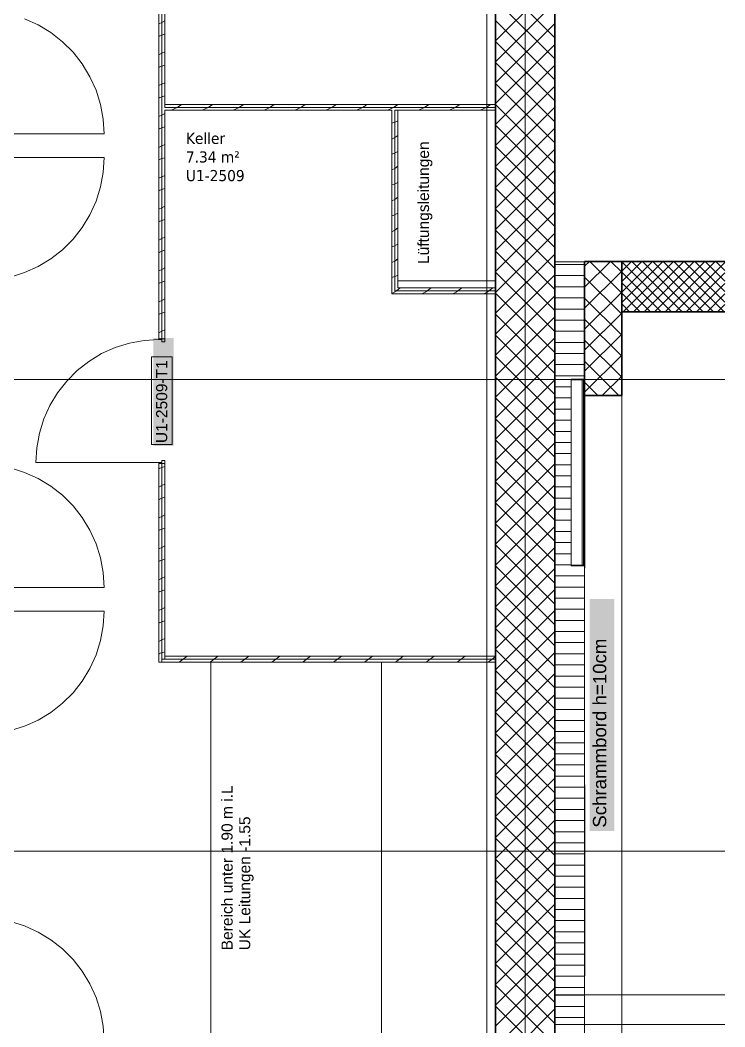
# Model space of a CAD drawing. Extents: x -882 to 613, y -179 to 707.
# Drawn here: x 296.8 to 391.8, y 16 to 151.8 of the extents above; entities that cross this region are included whole.
import ezdxf
from ezdxf.lldxf.tags import DXFTag

# ---------------------------------------------------------------- set-up
doc = ezdxf.new("R2010")
doc.units = 0
doc.layers.get('0').update_dxf_attribs({"lineweight": 13})
for name, color, linetype, lineweight in [('A-AREA-____-IDEN', 7, 'Continuous', 5), ('A-DETL-____-THIN', 7, 'Continuous', 9), ('A-DOOR-____-IDEN', 7, 'Continuous', 5), ('A-DOOR-FRAM-MCUT', 7, 'Continuous', 9), ('A-DOOR-OPNG-OTLN', 7, 'Continuous', 9), ('A-FLOR-____-MCUT', 7, 'Continuous', 35), ('A-FLOR-____-OTLN', 7, 'Continuous', 9), ('A-FLOR-____-OVHD', 7, 'Strichpunkt - Fein', 9), ('A-WALL-____-MCUT', 7, 'Continuous', 35), ('A-WALL-____-PATT', 7, 'Continuous', 35), ('A-WALL-FNSH-MCUT', 7, 'Continuous', 35), ('E-LITE-EQPM-OTLN', 7, 'Continuous', 9), ('S-COLS-____-MCUT', 7, 'Continuous', 35), ('S-COLS-____-OTLN', 7, 'Continuous', 9), ('S-GRID-____-OTLN', 7, 'Continuous', 5), ('Text', 7, 'Continuous', 5)]:
    doc.layers.add(name, color=color, linetype=linetype, lineweight=lineweight)
doc.layers.add('A-DETL-____-OTLN', color=5, linetype='Continuous', lineweight=9, true_color=0x0000ff)
doc.styles.get("Standard").update_dxf_attribs({"font": 'arial.ttf'})
tags = doc.linetypes.add('_Rasterlinie_', pattern=[0.375, 0.2, -0.05, 0.075, -0.05]).pattern_tags.tags
tags[10:11] = [DXFTag(74, 4), DXFTag(75, 0), DXFTag(340, '0'), DXFTag(46, 1.0), DXFTag(50, 0.0), DXFTag(44, 0.0), DXFTag(45, 0.0)]
tags[8:9] = [DXFTag(74, 4), DXFTag(75, 0), DXFTag(340, '0'), DXFTag(46, 1.0), DXFTag(50, 0.0), DXFTag(44, 0.0), DXFTag(45, 0.0)]
tags[6:7] = [DXFTag(74, 4), DXFTag(75, 0), DXFTag(340, '0'), DXFTag(46, 1.0), DXFTag(50, 0.0), DXFTag(44, 0.0), DXFTag(45, 0.0)]
tags[4:5] = [DXFTag(74, 4), DXFTag(75, 0), DXFTag(340, '0'), DXFTag(46, 1.0), DXFTag(50, 0.0), DXFTag(44, 0.0), DXFTag(45, 0.0)]
tags = doc.linetypes.add('Gestrichelt', pattern=[0.1, 0.05, -0.05]).pattern_tags.tags
tags[6:7] = [DXFTag(74, 4), DXFTag(75, 0), DXFTag(340, '0'), DXFTag(46, 1.0), DXFTag(50, 0.0), DXFTag(44, 0.0), DXFTag(45, 0.0)]
tags[4:5] = [DXFTag(74, 4), DXFTag(75, 0), DXFTag(340, '0'), DXFTag(46, 1.0), DXFTag(50, 0.0), DXFTag(44, 0.0), DXFTag(45, 0.0)]
tags = doc.linetypes.add('Strichpunkt - Fein', pattern=[0.2, 0.1, -0.05, 0, -0.05]).pattern_tags.tags
tags[10:11] = [DXFTag(74, 4), DXFTag(75, 0), DXFTag(340, '0'), DXFTag(46, 1.0), DXFTag(50, 0.0), DXFTag(44, 0.0), DXFTag(45, 0.0)]
tags[8:9] = [DXFTag(74, 4), DXFTag(75, 0), DXFTag(340, '0'), DXFTag(46, 1.0), DXFTag(50, 0.0), DXFTag(44, 0.0), DXFTag(45, 0.0)]
tags[6:7] = [DXFTag(74, 4), DXFTag(75, 0), DXFTag(340, '0'), DXFTag(46, 1.0), DXFTag(50, 0.0), DXFTag(44, 0.0), DXFTag(45, 0.0)]
tags[4:5] = [DXFTag(74, 4), DXFTag(75, 0), DXFTag(340, '0'), DXFTag(46, 1.0), DXFTag(50, 0.0), DXFTag(44, 0.0), DXFTag(45, 0.0)]

# ---------------------------------------------------------------- blocks, each defined once
blk = doc.blocks.new('Referenz-A0UJ2IESXE', base_point=(-902.38, -164.15))
at = {"layer": 'A-DETL-____-OTLN', "color": 0, "linetype": 'Gestrichelt', "ltscale": 0.13}
for p, q in [((359.69, 139.6), (359.69, 116.6)), ((347.69, 116.6), (360.89, 116.6)), ((322.49, 65.18), (322.49, 12.86)), ((345.49, 12.86), (345.49, 65.18))]:
    blk.add_line(p, q, dxfattribs=at)
at = {"layer": 'A-DETL-____-THIN', "color": 0, "linetype": 'Continuous', "ltscale": 0.13}
blk.add_line((377.89, 119.21), (377.89, 112.43), dxfattribs=at)
at = {"layer": 'A-DOOR-____-IDEN', "color": 0, "linetype": 'Continuous', "ltscale": 0.13}
for p, q in [((314.5, 94.51), (314.5, 106.35)), ((314.5, 106.35), (317.28, 106.35)), ((317.28, 106.35), (317.28, 94.51)), ((317.28, 94.51), (314.5, 94.51))]:
    blk.add_line(p, q, dxfattribs=at)
at = {"layer": 'A-DOOR-____-IDEN', "color": 7, "linetype": 'Continuous', "ltscale": 0.13, "true_color": 0xffffff}
for points in [[(314.74, 94.33), (317.5, 94.33), (314.74, 108.87)], [(317.5, 94.33), (314.74, 108.87), (317.5, 108.87)]]:
    blk.add_solid(points, dxfattribs=at)
at = {"layer": 'A-DOOR-FRAM-MCUT', "color": 0, "linetype": 'Continuous', "ltscale": 0.13}
for p, q in [((315.49, 108.78), (316.29, 108.78)), ((315.49, 108.68), (315.49, 108.78)), ((315.89, 108.68), (315.49, 108.68)), ((315.89, 108.38), (315.89, 108.68)), ((316.29, 108.78), (316.29, 108.38)), ((316.29, 108.38), (315.89, 108.38)), ((315.89, 92.38), (316.29, 92.38)), ((315.89, 92.08), (315.89, 92.38)), ((316.29, 92.38), (316.29, 91.98)), ((315.49, 92.08), (315.89, 92.08)), ((315.49, 91.98), (315.49, 92.08)), ((316.29, 91.98), (315.49, 91.98))]:
    blk.add_line(p, q, dxfattribs=at)
at = {"layer": 'A-DOOR-OPNG-OTLN', "color": 0, "linetype": 'Continuous', "ltscale": 0.13}
for p, q in [((299.2, 151.13), (297.37, 151.95)), ((300.92, 150.09), (299.2, 151.13)), ((302.5, 148.85), (300.92, 150.09)), ((303.91, 147.44), (302.5, 148.85)), ((305.15, 145.86), (303.91, 147.44)), ((306.19, 144.14), (305.15, 145.86)), ((307.01, 142.31), (306.19, 144.14)), ((307.61, 140.4), (307.01, 142.31)), ((307.97, 138.43), (307.61, 140.4)), ((308.09, 136.43), (307.97, 138.43)), ((291.49, 136.43), (308.09, 136.43)), ((291.49, 133.23), (308.09, 133.23)), ((307.97, 131.23), (308.09, 133.23)), ((307.61, 129.26), (307.97, 131.23)), ((307.01, 127.34), (307.61, 129.26)), ((306.19, 125.51), (307.01, 127.34)), ((305.15, 123.8), (306.19, 125.51)), ((303.91, 122.22), (305.15, 123.8)), ((302.5, 120.8), (303.91, 122.22)), ((299.2, 118.53), (300.92, 119.57)), ((300.92, 119.57), (302.5, 120.8)), ((297.37, 117.71), (299.2, 118.53)), ((295.46, 117.11), (297.37, 117.71)), ((315.49, 108.68), (313.49, 108.56)), ((309.6, 107.6), (307.77, 106.78)), ((311.52, 108.2), (309.6, 107.6)), ((313.49, 108.56), (311.52, 108.2)), ((307.77, 106.78), (306.06, 105.74)), ((306.06, 105.74), (304.48, 104.51)), ((304.48, 104.51), (303.06, 103.09)), ((303.06, 103.09), (301.83, 101.51)), ((301.83, 101.51), (300.79, 99.8)), ((300.79, 99.8), (299.97, 97.97)), ((299.97, 97.97), (299.37, 96.05)), ((299.37, 96.05), (299.01, 94.08)), ((299.01, 94.08), (298.89, 92.08)), ((297.37, 90.77), (295.46, 91.36)), ((315.49, 92.08), (298.89, 92.08)), ((299.2, 89.95), (297.37, 90.77)), ((300.92, 88.91), (299.2, 89.95)), ((302.5, 87.67), (300.92, 88.91)), ((303.91, 86.25), (302.5, 87.67)), ((305.15, 84.68), (303.91, 86.25)), ((306.19, 82.96), (305.15, 84.68)), ((307.01, 81.13), (306.19, 82.96)), ((307.61, 79.22), (307.01, 81.13)), ((307.97, 77.25), (307.61, 79.22)), ((308.09, 75.25), (307.97, 77.25)), ((291.49, 75.25), (308.09, 75.25)), ((291.49, 72.05), (308.09, 72.05)), ((307.97, 70.05), (308.09, 72.05)), ((307.61, 68.07), (307.97, 70.05)), ((307.01, 66.16), (307.61, 68.07)), ((306.19, 64.33), (307.01, 66.16)), ((305.15, 62.62), (306.19, 64.33)), ((303.91, 61.04), (305.15, 62.62)), ((302.5, 59.62), (303.91, 61.04)), ((300.92, 58.39), (302.5, 59.62)), ((297.37, 56.53), (299.2, 57.35)), ((299.2, 57.35), (300.92, 58.39)), ((295.46, 55.93), (297.37, 56.53)), ((297.37, 29.59), (295.46, 30.18)), ((299.2, 28.76), (297.37, 29.59)), ((300.92, 27.73), (299.2, 28.76)), ((302.5, 26.49), (300.92, 27.73)), ((303.91, 25.07), (302.5, 26.49)), ((305.15, 23.49), (303.91, 25.07)), ((306.19, 21.78), (305.15, 23.49)), ((307.01, 19.95), (306.19, 21.78)), ((307.61, 18.04), (307.01, 19.95)), ((307.97, 16.07), (307.61, 18.04)), ((308.09, 14.06), (307.97, 16.07))]:
    blk.add_line(p, q, dxfattribs=at)
at = {"layer": 'A-FLOR-____-MCUT', "color": 0, "linetype": 'Continuous', "ltscale": 0.35}
for p, q in [((391.8, 119.21), (377.89, 119.21)), ((377.89, 112.43), (391.8, 112.43))]:
    blk.add_line(p, q, dxfattribs=at)
at = {"layer": 'A-FLOR-____-OTLN', "color": 0, "linetype": 'Continuous', "ltscale": 0.13}
for p, q in [((377.89, 117.9), (379.19, 119.21)), ((377.89, 116.49), (380.61, 119.21)), ((377.89, 115.07), (382.02, 119.21)), ((377.89, 113.66), (383.44, 119.21)), ((384.61, 112.43), (377.89, 119.16)), ((378.08, 112.43), (384.85, 119.21)), ((386.03, 112.43), (379.26, 119.21)), ((379.49, 112.43), (386.27, 119.21)), ((387.44, 112.43), (380.67, 119.21)), ((380.91, 112.43), (387.68, 119.21)), ((388.86, 112.43), (382.08, 119.21)), ((382.32, 112.43), (389.09, 119.21)), ((390.27, 112.43), (383.5, 119.21)), ((383.73, 112.43), (390.51, 119.21)), ((391.69, 112.43), (384.91, 119.21)), ((385.15, 112.43), (391.8, 119.08)), ((391.8, 113.74), (386.33, 119.21)), ((391.8, 115.15), (387.74, 119.21)), ((391.8, 116.57), (389.15, 119.21)), ((391.8, 117.98), (390.57, 119.21)), ((383.2, 112.43), (377.89, 117.75)), ((386.56, 112.43), (391.8, 117.67)), ((381.79, 112.43), (377.89, 116.33)), ((387.98, 112.43), (391.8, 116.25)), ((380.37, 112.43), (377.89, 114.92)), ((389.39, 112.43), (391.8, 114.84)), ((378.96, 112.43), (377.89, 113.5)), ((390.81, 112.43), (391.8, 113.43))]:
    blk.add_line(p, q, dxfattribs=at)
at = {"layer": 'A-FLOR-____-OVHD', "color": 0, "linetype": 'Strichpunkt - Fein', "ltscale": 0.13}
for p, q in [((359.69, 199.69), (359.69, -77.61)), ((391.8, 20.29), (368.89, 20.29)), ((368.89, 16.29), (391.8, 16.29))]:
    blk.add_line(p, q, dxfattribs=at)
at = {"layer": 'A-WALL-____-MCUT', "color": 0, "linetype": 'Continuous', "ltscale": 0.35}
for p, q in [((360.89, 200), (360.89, 140)), ((368.89, -78.81), (368.89, 199.95)), ((360.89, 140), (360.89, 65.58)), ((360.89, 65.58), (360.89, -78.81))]:
    blk.add_line(p, q, dxfattribs=at)
at = {"layer": 'A-WALL-____-MCUT', "color": 0, "linetype": 'Continuous', "lineweight": 9, "ltscale": 0.13}
for p, q in [((315.89, 108.78), (315.89, 154.4)), ((316.29, 140.4), (316.29, 140)), ((360.89, 140), (316.29, 140)), ((347.69, 139.6), (347.29, 139.6)), ((347.29, 139.6), (347.29, 115.24)), ((372.89, 119.15), (368.89, 119.15)), ((372.89, -78.81), (372.89, 119.15)), ((360.89, 115.24), (347.29, 115.24)), ((315.89, 65.18), (315.89, 91.98)), ((360.89, 65.58), (315.89, 65.58)), ((316.29, 65.98), (316.29, 65.58))]:
    blk.add_line(p, q, dxfattribs=at)
at = {"layer": 'A-WALL-____-PATT', "color": 0, "linetype": 'Continuous', "lineweight": 9, "ltscale": 0.13}
for p, q in [((368.89, 149.37), (360.89, 157.37)), ((360.89, 148.98), (368.89, 156.98)), ((368.89, 146.55), (360.89, 154.55)), ((360.89, 146.16), (368.89, 154.16)), ((315.89, 151.46), (315.49, 151.26)), ((316.29, 151.66), (315.89, 151.46)), ((368.89, 143.72), (360.89, 151.72)), ((360.89, 143.33), (368.89, 151.33)), ((315.6, 149.64), (315.49, 149.56)), ((315.89, 149.74), (315.64, 149.66)), ((316.29, 149.87), (315.89, 149.74)), ((368.89, 140.89), (360.89, 148.89)), ((360.89, 140.5), (368.89, 148.5)), ((315.89, 147.29), (315.49, 147.09)), ((316.29, 147.49), (315.89, 147.29)), ((315.6, 145.48), (315.49, 145.39)), ((315.89, 145.57), (315.64, 145.49)), ((316.29, 145.71), (315.89, 145.57)), ((368.89, 138.06), (360.89, 146.06)), ((360.89, 137.67), (368.89, 145.67)), ((315.89, 143.13), (315.49, 142.93)), ((316.29, 143.33), (315.89, 143.13)), ((368.89, 135.23), (360.89, 143.23)), ((360.89, 134.84), (368.89, 142.84)), ((315.6, 141.31), (315.49, 141.23)), ((315.89, 141.41), (315.64, 141.33)), ((316.29, 141.54), (315.89, 141.41)), ((317.96, 140), (317.16, 139.6)), ((318.18, 140.11), (317.96, 140)), ((318.55, 140.4), (318.1, 140.07)), ((322.13, 140), (321.33, 139.6)), ((322.34, 140.11), (322.13, 140)), ((322.72, 140.4), (322.27, 140.07)), ((326.29, 140), (325.49, 139.6)), ((326.51, 140.11), (326.29, 140)), ((326.88, 140.4), (326.43, 140.07)), ((330.46, 140), (329.66, 139.6)), ((330.67, 140.11), (330.46, 140)), ((331.05, 140.4), (330.6, 140.07)), ((334.62, 140), (333.82, 139.6)), ((334.84, 140.11), (334.62, 140)), ((335.21, 140.4), (334.76, 140.07)), ((338.79, 140), (337.99, 139.6)), ((339, 140.11), (338.79, 140)), ((339.38, 140.4), (338.93, 140.07)), ((342.95, 140), (342.15, 139.6)), ((343.17, 140.11), (342.95, 140)), ((343.54, 140.4), (343.1, 140.07)), ((347.12, 140), (346.32, 139.6)), ((347.33, 140.11), (347.12, 140)), ((347.71, 140.4), (347.26, 140.07)), ((351.28, 140), (350.48, 139.6)), ((351.5, 140.11), (351.28, 140)), ((351.87, 140.4), (351.43, 140.07)), ((355.45, 140), (354.65, 139.6)), ((355.66, 140.11), (355.45, 140)), ((356.04, 140.4), (355.59, 140.07)), ((359.61, 140), (358.81, 139.6)), ((359.83, 140.11), (359.61, 140)), ((360.2, 140.4), (359.76, 140.07)), ((368.89, 132.4), (360.89, 140.4)), ((360.89, 132.01), (368.89, 140.01)), ((315.89, 138.96), (315.49, 138.76)), ((316.29, 139.16), (315.89, 138.96)), ((315.6, 137.15), (315.49, 137.06)), ((315.89, 137.24), (315.64, 137.16)), ((316.29, 137.38), (315.89, 137.24)), ((347.29, 137.99), (346.89, 137.86)), ((347.29, 138), (347.29, 137.99)), ((347.69, 138.2), (347.33, 138.02)), ((368.89, 129.58), (360.89, 137.58)), ((360.89, 129.19), (368.89, 137.19)), ((347.29, 135.92), (346.89, 135.72)), ((347.29, 135.92), (347.26, 135.9)), ((347.69, 136.22), (347.29, 135.92)), ((347.33, 135.94), (347.29, 135.92)), ((315.89, 134.8), (315.49, 134.6)), ((316.29, 135), (315.89, 134.8)), ((368.89, 126.75), (360.89, 134.75)), ((315.89, 133.08), (315.64, 133)), ((316.29, 133.21), (315.89, 133.08)), ((347.29, 133.83), (346.89, 133.7)), ((347.3, 133.83), (347.29, 133.83)), ((347.69, 134.04), (347.33, 133.86)), ((360.89, 126.36), (368.89, 134.36)), ((315.61, 132.98), (315.49, 132.9)), ((347.29, 131.76), (346.89, 131.56)), ((347.29, 131.76), (347.26, 131.74)), ((347.69, 132.06), (347.29, 131.76)), ((347.33, 131.78), (347.29, 131.76)), ((368.89, 123.92), (360.89, 131.92)), ((315.89, 130.63), (315.49, 130.43)), ((316.29, 130.83), (315.89, 130.63)), ((360.89, 123.53), (368.89, 131.53)), ((316.29, 129.05), (315.89, 128.92)), ((347.29, 129.66), (346.89, 129.53)), ((347.3, 129.67), (347.29, 129.66)), ((347.69, 129.87), (347.33, 129.69)), ((368.89, 121.09), (360.89, 129.09)), ((315.61, 128.82), (315.49, 128.73)), ((315.89, 128.92), (315.64, 128.83)), ((347.69, 127.89), (347.29, 127.59)), ((360.89, 120.7), (368.89, 128.7)), ((315.89, 126.47), (315.49, 126.27)), ((316.29, 126.67), (315.89, 126.47)), ((347.29, 127.59), (346.89, 127.39)), ((347.29, 127.59), (347.26, 127.57)), ((347.33, 127.61), (347.29, 127.59)), ((347.29, 125.5), (346.89, 125.37)), ((347.3, 125.5), (347.29, 125.5)), ((347.69, 125.71), (347.33, 125.53)), ((368.89, 118.26), (360.89, 126.26)), ((360.89, 117.87), (368.89, 125.87)), ((315.61, 124.66), (315.49, 124.57)), ((315.89, 124.75), (315.64, 124.67)), ((316.29, 124.88), (315.89, 124.75)), ((347.69, 123.73), (347.29, 123.43)), ((315.89, 122.3), (315.49, 122.1)), ((316.29, 122.5), (315.89, 122.3)), ((347.29, 123.43), (346.89, 123.23)), ((347.29, 123.43), (347.26, 123.41)), ((347.33, 123.45), (347.29, 123.43)), ((368.89, 115.43), (360.89, 123.43)), ((360.89, 115.04), (368.89, 123.04)), ((347.29, 121.34), (346.89, 121.2)), ((347.3, 121.34), (347.29, 121.34)), ((347.69, 121.54), (347.33, 121.36)), ((315.61, 120.49), (315.49, 120.4)), ((315.89, 120.59), (315.64, 120.5)), ((316.29, 120.72), (315.89, 120.59)), ((347.69, 119.56), (347.29, 119.26)), ((368.89, 112.6), (360.89, 120.6)), ((360.89, 112.22), (368.89, 120.22)), ((316.29, 118.34), (315.89, 118.14)), ((347.29, 119.26), (346.89, 119.06)), ((347.29, 119.26), (347.26, 119.24)), ((347.33, 119.28), (347.29, 119.26)), ((368.89, 118.8), (372.89, 118.8)), ((315.89, 118.14), (315.49, 117.94)), ((347.29, 117.17), (346.89, 117.04)), ((347.3, 117.17), (347.29, 117.17)), ((347.69, 117.38), (347.33, 117.2)), ((368.89, 109.78), (360.89, 117.78)), ((360.89, 109.39), (368.89, 117.39)), ((368.89, 117.3), (372.89, 117.3)), ((315.61, 116.33), (315.49, 116.24)), ((315.89, 116.42), (315.64, 116.34)), ((316.29, 116.55), (315.89, 116.42)), ((348.01, 115.64), (347.69, 115.4)), ((352.18, 115.64), (351.65, 115.24)), ((356.34, 115.64), (355.81, 115.24)), ((360.51, 115.64), (359.98, 115.24)), ((368.89, 115.8), (372.89, 115.8)), ((316.29, 114.17), (315.89, 113.97)), ((347.29, 115.1), (346.89, 114.9)), ((347.29, 115.1), (347.26, 115.08)), ((347.48, 115.24), (347.29, 115.1)), ((347.33, 115.12), (347.29, 115.1)), ((347.69, 115.4), (347.48, 115.24)), ((351.49, 115.12), (350.95, 114.84)), ((351.65, 115.24), (351.43, 115.08)), ((355.66, 115.12), (355.11, 114.84)), ((355.81, 115.24), (355.59, 115.08)), ((359.82, 115.12), (359.28, 114.84)), ((359.98, 115.24), (359.76, 115.08)), ((368.89, 106.95), (360.89, 114.95)), ((360.89, 106.56), (368.89, 114.56)), ((368.89, 114.3), (372.89, 114.3)), ((315.89, 113.97), (315.49, 113.77)), ((368.89, 112.8), (372.89, 112.8)), ((315.61, 112.16), (315.49, 112.07)), ((315.89, 112.26), (315.64, 112.17)), ((316.29, 112.39), (315.89, 112.26)), ((368.89, 104.12), (360.89, 112.12)), ((360.89, 103.73), (368.89, 111.73)), ((316.29, 110.01), (315.89, 109.81)), ((368.89, 111.3), (372.89, 111.3)), ((315.89, 109.81), (315.49, 109.61)), ((368.89, 101.29), (360.89, 109.29)), ((360.89, 100.9), (368.89, 108.9)), ((368.89, 109.8), (372.89, 109.8)), ((368.89, 108.3), (372.89, 108.3)), ((368.89, 98.46), (360.89, 106.46)), ((360.89, 98.07), (368.89, 106.07)), ((368.89, 106.8), (372.89, 106.8)), ((368.89, 105.3), (372.89, 105.3)), ((368.89, 95.63), (360.89, 103.63)), ((360.89, 95.24), (368.89, 103.24)), ((368.89, 103.8), (372.89, 103.8)), ((368.89, 102.3), (371.09, 102.3)), ((368.89, 92.81), (360.89, 100.81)), ((368.89, 100.8), (371.09, 100.8)), ((360.89, 92.42), (368.89, 100.42)), ((368.89, 99.3), (371.09, 99.3)), ((368.89, 89.98), (360.89, 97.98)), ((368.89, 97.8), (371.09, 97.8)), ((360.89, 89.59), (368.89, 97.59)), ((368.89, 87.15), (360.89, 95.15)), ((368.89, 96.3), (371.09, 96.3)), ((360.89, 86.76), (368.89, 94.76)), ((368.89, 94.8), (371.09, 94.8)), ((368.89, 93.3), (371.09, 93.3)), ((315.61, 91.34), (315.49, 91.25)), ((315.89, 91.43), (315.64, 91.35)), ((316.29, 91.57), (315.89, 91.43)), ((368.89, 84.32), (360.89, 92.32)), ((360.89, 83.93), (368.89, 91.93)), ((368.89, 91.8), (371.09, 91.8)), ((368.89, 90.3), (371.09, 90.3)), ((315.89, 88.98), (315.49, 88.78)), ((316.29, 89.18), (315.89, 88.98)), ((368.89, 81.49), (360.89, 89.49)), ((360.89, 81.1), (368.89, 89.1)), ((368.89, 88.8), (371.09, 88.8)), ((315.61, 87.17), (315.49, 87.08)), ((315.89, 87.27), (315.64, 87.19)), ((316.29, 87.4), (315.89, 87.27)), ((368.89, 87.3), (371.09, 87.3)), ((368.89, 78.66), (360.89, 86.66)), ((360.89, 78.27), (368.89, 86.27)), ((368.89, 85.8), (371.09, 85.8)), ((315.89, 84.82), (315.49, 84.62)), ((316.29, 85.02), (315.89, 84.82)), ((368.89, 84.3), (371.09, 84.3)), ((315.61, 83.01), (315.49, 82.92)), ((315.89, 83.1), (315.64, 83.02)), ((316.29, 83.24), (315.89, 83.1)), ((368.89, 75.84), (360.89, 83.84)), ((360.89, 75.45), (368.89, 83.45)), ((368.89, 82.8), (371.09, 82.8)), ((315.89, 80.65), (315.49, 80.45)), ((316.29, 80.85), (315.89, 80.65)), ((368.89, 73.01), (360.89, 81.01)), ((360.89, 72.62), (368.89, 80.62)), ((368.89, 81.3), (371.09, 81.3)), ((315.61, 78.84), (315.49, 78.75)), ((315.89, 78.94), (315.64, 78.86)), ((316.29, 79.07), (315.89, 78.94)), ((368.89, 79.8), (371.09, 79.8)), ((368.89, 70.18), (360.89, 78.18)), ((360.89, 69.79), (368.89, 77.79)), ((368.89, 78.3), (371.09, 78.3)), ((315.89, 76.49), (315.49, 76.29)), ((316.29, 76.69), (315.89, 76.49)), ((368.89, 76.8), (372.89, 76.8)), ((315.89, 74.77), (315.64, 74.69)), ((316.29, 74.91), (315.89, 74.77)), ((368.89, 67.35), (360.89, 75.35)), ((360.89, 66.96), (368.89, 74.96)), ((368.89, 75.3), (372.89, 75.3)), ((315.61, 74.68), (315.49, 74.59)), ((368.89, 73.8), (372.89, 73.8)), ((315.89, 72.32), (315.49, 72.12)), ((316.29, 72.52), (315.89, 72.32)), ((368.89, 64.52), (360.89, 72.52)), ((360.89, 64.13), (368.89, 72.13)), ((368.89, 72.3), (372.89, 72.3)), ((316.29, 70.74), (315.89, 70.61)), ((368.89, 70.8), (372.89, 70.8)), ((315.61, 70.52), (315.49, 70.42)), ((315.89, 70.61), (315.64, 70.53)), ((368.89, 61.69), (360.89, 69.69)), ((360.89, 61.3), (368.89, 69.3)), ((368.89, 69.3), (372.89, 69.3)), ((315.89, 68.16), (315.49, 67.96)), ((316.29, 68.36), (315.89, 68.16)), ((316.29, 66.58), (315.89, 66.44)), ((368.89, 58.86), (360.89, 66.86)), ((368.89, 67.8), (372.89, 67.8)), ((315.61, 66.35), (315.49, 66.26)), ((315.89, 66.44), (315.64, 66.36)), ((318.75, 65.58), (318.22, 65.18)), ((319.29, 65.98), (318.75, 65.58)), ((322.92, 65.58), (322.38, 65.18)), ((323.45, 65.98), (322.92, 65.58)), ((327.08, 65.58), (326.55, 65.18)), ((327.62, 65.98), (327.08, 65.58)), ((331.25, 65.58), (330.71, 65.18)), ((331.78, 65.98), (331.25, 65.58)), ((335.41, 65.58), (334.88, 65.18)), ((335.95, 65.98), (335.41, 65.58)), ((339.58, 65.58), (339.04, 65.18)), ((340.11, 65.98), (339.58, 65.58)), ((343.74, 65.58), (343.21, 65.18)), ((344.28, 65.98), (343.74, 65.58)), ((347.91, 65.58), (347.37, 65.18)), ((348.44, 65.98), (347.91, 65.58)), ((352.07, 65.58), (351.54, 65.18)), ((352.61, 65.98), (352.07, 65.58)), ((356.24, 65.58), (355.7, 65.18)), ((356.77, 65.98), (356.24, 65.58)), ((360.4, 65.58), (359.87, 65.18)), ((360.89, 65.95), (360.4, 65.58)), ((360.89, 58.48), (368.89, 66.48)), ((368.89, 66.3), (372.89, 66.3)), ((368.89, 56.04), (360.89, 64.04)), ((368.89, 64.8), (372.89, 64.8)), ((360.89, 55.65), (368.89, 63.65)), ((368.89, 63.3), (372.89, 63.3)), ((368.89, 53.21), (360.89, 61.21)), ((368.89, 61.8), (372.89, 61.8)), ((360.89, 52.82), (368.89, 60.82)), ((368.89, 60.3), (372.89, 60.3)), ((368.89, 58.8), (372.89, 58.8)), ((368.89, 50.38), (360.89, 58.38)), ((360.89, 49.99), (368.89, 57.99)), ((368.89, 57.3), (372.89, 57.3)), ((368.89, 55.8), (372.89, 55.8)), ((368.89, 47.55), (360.89, 55.55)), ((360.89, 47.16), (368.89, 55.16)), ((368.89, 54.3), (372.89, 54.3)), ((368.89, 44.72), (360.89, 52.72)), ((360.89, 44.33), (368.89, 52.33)), ((368.89, 52.8), (372.89, 52.8)), ((368.89, 51.3), (372.89, 51.3)), ((368.89, 41.89), (360.89, 49.89)), ((360.89, 41.5), (368.89, 49.5)), ((368.89, 49.8), (372.89, 49.8)), ((368.89, 48.3), (372.89, 48.3)), ((368.89, 39.07), (360.89, 47.07)), ((360.89, 38.68), (368.89, 46.68)), ((368.89, 46.8), (372.89, 46.8)), ((368.89, 45.3), (372.89, 45.3)), ((368.89, 36.24), (360.89, 44.24)), ((360.89, 35.85), (368.89, 43.85)), ((368.89, 43.8), (372.89, 43.8)), ((368.89, 42.3), (372.89, 42.3)), ((368.89, 33.41), (360.89, 41.41)), ((360.89, 33.02), (368.89, 41.02)), ((368.89, 40.8), (372.89, 40.8)), ((368.89, 30.58), (360.89, 38.58)), ((360.89, 30.19), (368.89, 38.19)), ((368.89, 39.3), (372.89, 39.3)), ((368.89, 37.8), (372.89, 37.8)), ((368.89, 27.75), (360.89, 35.75)), ((360.89, 27.36), (368.89, 35.36)), ((368.89, 36.3), (372.89, 36.3)), ((368.89, 34.8), (372.89, 34.8)), ((368.89, 24.92), (360.89, 32.92)), ((368.89, 33.3), (372.89, 33.3)), ((360.89, 24.53), (368.89, 32.53)), ((368.89, 31.8), (372.89, 31.8)), ((368.89, 22.1), (360.89, 30.1)), ((368.89, 30.3), (372.89, 30.3)), ((360.89, 21.71), (368.89, 29.71)), ((368.89, 28.8), (372.89, 28.8)), ((368.89, 19.27), (360.89, 27.27)), ((368.89, 27.3), (372.89, 27.3)), ((360.89, 18.88), (368.89, 26.88)), ((368.89, 25.8), (372.89, 25.8)), ((368.89, 16.44), (360.89, 24.44)), ((360.89, 16.05), (368.89, 24.05)), ((368.89, 24.3), (372.89, 24.3)), ((368.89, 22.8), (372.89, 22.8)), ((368.89, 13.61), (360.89, 21.61)), ((360.89, 13.22), (368.89, 21.22)), ((368.89, 21.3), (372.89, 21.3)), ((368.89, 20.24), (372.89, 20.24)), ((368.89, 10.78), (360.89, 18.78)), ((360.89, 10.39), (368.89, 18.39)), ((368.89, 18.74), (372.89, 18.74)), ((368.89, 17.24), (372.89, 17.24))]:
    blk.add_line(p, q, dxfattribs=at)
at = {"layer": 'A-WALL-FNSH-MCUT', "color": 0, "linetype": 'Continuous', "lineweight": 9, "ltscale": 0.13}
for p, q in [((315.49, 154.4), (315.49, 108.78)), ((316.29, 140.4), (316.29, 154.4)), ((360.89, 140.4), (316.29, 140.4)), ((316.29, 108.78), (316.29, 139.6)), ((316.29, 139.6), (346.89, 139.6)), ((346.89, 139.6), (346.89, 114.84)), ((347.69, 139.6), (360.89, 139.6)), ((347.69, 115.64), (347.69, 139.6)), ((360.89, 115.64), (347.69, 115.64)), ((346.89, 114.84), (360.89, 114.84)), ((315.49, 108.78), (316.29, 108.78)), ((315.49, 91.98), (315.49, 65.18)), ((316.29, 91.98), (315.49, 91.98)), ((316.29, 65.98), (316.29, 91.98)), ((315.49, 65.18), (360.89, 65.18)), ((360.89, 65.98), (316.29, 65.98))]:
    blk.add_line(p, q, dxfattribs=at)
at = {"layer": 'E-LITE-EQPM-OTLN', "color": 0, "linetype": 'Continuous', "ltscale": 0.13}
for p, q in [((372.89, 103.35), (371.09, 103.35)), ((371.09, 103.25), (371.09, 103.35)), ((371.09, 103.35), (372.89, 103.35)), ((371.09, 78.15), (371.09, 103.35)), ((371.09, 103.25), (372.57, 103.25)), ((371.09, 78.25), (371.09, 103.25)), ((372.93, 103.25), (371.09, 103.25)), ((371.09, 78.25), (371.09, 103.25)), ((371.09, 103.25), (371.09, 78.25)), ((372.57, 103.25), (372.73, 103.25)), ((372.57, 78.25), (372.57, 103.25)), ((372.57, 103.25), (372.57, 78.25)), ((372.57, 103.25), (372.73, 103.25)), ((372.57, 103.25), (372.73, 103.25)), ((372.73, 103.25), (372.93, 103.25)), ((372.73, 78.25), (372.73, 103.25)), ((372.73, 103.25), (372.73, 78.25)), ((372.93, 103.64), (372.89, 103.64)), ((372.89, 103.35), (372.89, 103.64)), ((372.89, 103.64), (372.93, 103.64)), ((372.89, 103.64), (372.89, 77.85)), ((372.89, 103.25), (372.89, 103.35)), ((372.89, 78.15), (372.89, 103.35)), ((372.89, 103.35), (372.89, 103.25)), ((372.89, 78.25), (372.89, 103.25)), ((372.89, 103.25), (372.89, 78.25)), ((372.93, 77.85), (372.93, 103.64)), ((372.93, 103.64), (372.93, 103.25)), ((372.93, 78.25), (372.93, 103.25)), ((372.93, 103.25), (372.93, 78.25)), ((372.93, 78.25), (372.93, 103.25)), ((371.09, 78.25), (372.57, 78.25)), ((371.09, 78.15), (371.09, 78.25)), ((371.09, 78.25), (372.93, 78.25)), ((372.89, 78.15), (371.09, 78.15)), ((372.89, 78.15), (371.09, 78.15)), ((372.57, 78.25), (372.73, 78.25)), ((372.73, 78.25), (372.57, 78.25)), ((372.57, 78.25), (372.73, 78.25)), ((372.73, 78.25), (372.93, 78.25)), ((372.89, 78.15), (372.89, 78.25)), ((372.89, 78.25), (372.89, 78.15)), ((372.89, 77.85), (372.89, 78.15)), ((372.93, 77.85), (372.89, 77.85)), ((372.93, 77.85), (372.89, 77.85)), ((372.93, 78.25), (372.93, 77.85)), ((372.93, 48.64), (372.89, 48.64)), ((372.89, 48.64), (372.93, 48.64)), ((372.89, 48.25), (372.93, 48.25)), ((372.93, 48.25), (372.89, 48.25)), ((372.93, 22.85), (372.93, 48.64)), ((372.93, 48.64), (372.93, 48.25)), ((372.93, 23.25), (372.93, 48.25)), ((372.93, 48.25), (372.93, 23.25)), ((372.93, 23.25), (372.93, 48.25)), ((372.89, 23.25), (372.93, 23.25)), ((372.89, 23.25), (372.93, 23.25)), ((372.93, 23.25), (372.93, 22.85)), ((372.93, 22.85), (372.89, 22.85)), ((372.93, 22.85), (372.89, 22.85))]:
    blk.add_line(p, q, dxfattribs=at)
at = {"layer": 'S-COLS-____-MCUT', "color": 0, "linetype": 'Continuous', "ltscale": 0.35}
for p, q in [((377.89, 119.21), (372.89, 119.21)), ((372.89, 119.21), (372.89, 103.64)), ((377.89, 101.14), (377.89, 119.21)), ((372.89, 103.64), (372.89, 103.35)), ((372.89, 103.35), (372.89, 103.25)), ((372.89, 103.25), (372.89, 101.14)), ((372.89, 101.14), (372.93, 101.14)), ((372.93, 101.14), (377.89, 101.14))]:
    blk.add_line(p, q, dxfattribs=at)
at = {"layer": 'S-COLS-____-OTLN', "color": 0, "linetype": 'Continuous', "ltscale": 0.13}
for p, q in [((372.89, 118.56), (373.54, 119.21)), ((372.89, 115.73), (376.37, 119.21)), ((377.89, 114.92), (373.6, 119.21)), ((377.89, 117.75), (376.43, 119.21)), ((372.89, 112.9), (377.89, 117.9)), ((377.89, 112.09), (372.89, 117.09)), ((372.89, 110.07), (377.89, 115.07)), ((377.89, 109.26), (372.89, 114.26)), ((372.89, 107.24), (377.89, 112.24)), ((377.89, 106.43), (372.89, 111.43)), ((372.89, 104.42), (377.89, 109.42)), ((377.89, 103.6), (372.89, 108.6)), ((372.93, 101.63), (377.89, 106.59)), ((377.52, 101.14), (372.89, 105.78)), ((375.27, 101.14), (377.89, 103.76)), ((374.69, 101.14), (372.93, 102.91)), ((377.89, -22.52), (377.89, 101.14))]:
    blk.add_line(p, q, dxfattribs=at)
at = {"layer": 'S-GRID-____-OTLN', "color": 0, "linetype": '_Rasterlinie_', "ltscale": 0.13}
for p, q in [((364.89, -116.81), (364.89, 660.29)), ((73.49, 103.29), (391.8, 103.29)), ((75.06, 39.69), (391.8, 39.69))]:
    blk.add_line(p, q, dxfattribs=at)
at = {"layer": 'Text', "color": 7, "linetype": 'Continuous', "ltscale": 0.13, "true_color": 0xffffff}
for points in [[(373.56, 42.39), (376.9, 42.39), (373.56, 73.68)], [(376.9, 42.39), (373.56, 73.68), (376.9, 73.68)]]:
    blk.add_solid(points, dxfattribs=at)
at = {"layer": 'A-AREA-____-IDEN', "color": 0, "linetype": 'Continuous', "ltscale": 0.13, "char_height": 1.5, "attachment_point": 1}
for s, insert in [('{\\W0.9;\\fVerdana;Keller}', (319.13, 136.57)), ('{\\W0.9;\\fVerdana;7.34 m²}', (319.13, 134.06)), ('{\\W0.9;\\fVerdana;U1-2509}', (319.13, 131.55))]:
    blk.add_mtext(s, dxfattribs=dict(at, insert=insert))
at = {"layer": 'A-DOOR-____-IDEN', "color": 0, "linetype": 'Continuous', "ltscale": 0.13, "insert": (315.11, 94.71), "char_height": 1.5, "attachment_point": 1, "rotation": 90}
blk.add_mtext('{\\fArial;U1-2509-T1}', dxfattribs=at)
at = {"layer": 'Text', "color": 0, "linetype": 'Continuous', "ltscale": 0.13, "attachment_point": 1, "rotation": 90}
for s, insert, char_height in [('{\\fArial;Lüftungsleitungen}', (350.41, 118.87), 1.5), ('{\\fArial;Schrammbord h=10cm}', (374.01, 42.84), 1.8), ('{\\fArial;Bereich unter 1.90 m i.L}', (323.93, 26.3), 1.5), ('{\\fArial;UK Leitungen -1.55}', (326.31, 26.3), 1.5)]:
    blk.add_mtext(s, dxfattribs=dict(at, insert=insert, char_height=char_height))

msp = doc.modelspace()

# ---------------------------------------------------------------- block references
at = {"color": 9, "lineweight": 25, "ltscale": 0.25, "true_color": 0xc0c0c0}
msp.add_blockref('Referenz-A0UJ2IESXE', (-902.38, -164.15), dxfattribs=at)

doc.saveas('drawing.dxf')
